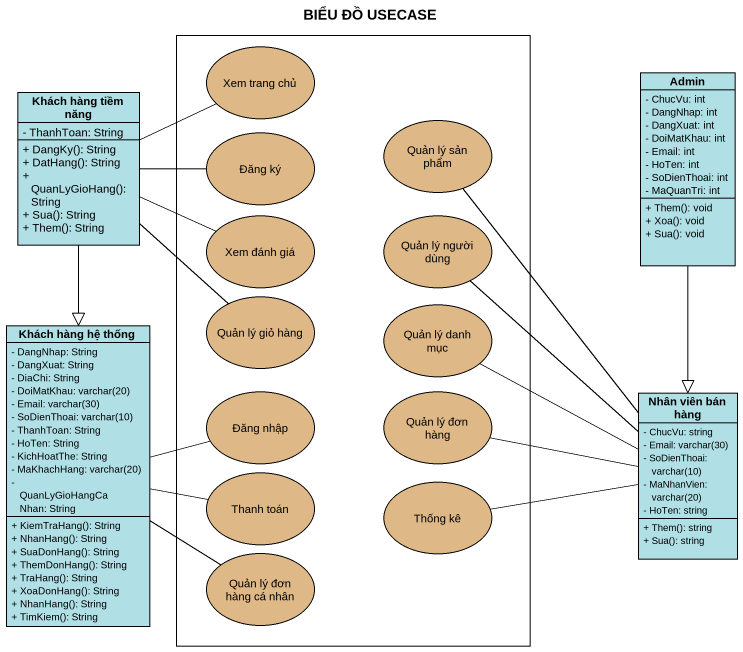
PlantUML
@startuml
title BIỂU ĐỒ USECASE
allowmixing
hide circle
hide empty members
skinparam classAttributeIconSize 0
rectangle " " as rectangle1 {
  usecase "Xem trang chủ" as Xem_trang_chủ #DEB887
  usecase "Quản lý sản phẩm" as Quản_lý_sản_phẩm #DEB887
  usecase "Đăng ký" as Đăng_ký #DEB887
  usecase "Xem đánh giá" as Xem_đánh_giá #DEB887
  usecase "Quản lý người dùng" as Quản_lý_người_dùng #DEB887
  usecase "Quản lý giỏ hàng" as Quản_lý_giỏ_hàng #DEB887
  usecase "Quản lý danh mục" as Quản_lý_danh_mục #DEB887
  usecase "Đăng nhập" as Đăng_nhập #DEB887
  usecase "Quản lý đơn hàng" as Quản_lý_đơn_hàng #DEB887
  usecase "Thanh toán" as Thanh_toán #DEB887
  usecase "Thống kê" as Thống_kê #DEB887
  usecase "Quản lý đơn hàng cá nhân" as Quản_lý_đơn_hàng_cá_nhân #DEB887
}
class Admin #B0E0E6 {
  - ChucVu: int
  - DangNhap: int
  - DangXuat: int
  - DoiMatKhau: int
  - Email: int
  - HoTen: int
  - SoDienThoai: int
  - MaQuanTri: int
  + Them(): void
  + Xoa(): void
  + Sua(): void
}
class "Khách hàng tiềm năng" as Khách_hàng_tiềm_năng #B0E0E6 {
  - ThanhToan: String
  + DangKy(): String
  + DatHang(): String
  + QuanLyGioHang(): String
  + Sua(): String
  + Them(): String
}
class "Khách hàng hệ thống" as Khách_hàng_hệ_thống #B0E0E6 {
  - DangNhap: String
  - DangXuat: String
  - DiaChi: String
  {field} - DoiMatKhau: varchar(20)
  {field} - Email: varchar(30)
  {field} - SoDienThoai: varchar(10)
  - ThanhToan: String
  - HoTen: String
  - KichHoatThe: String
  {field} - MaKhachHang: varchar(20)
  - QuanLyGioHangCaNhan: String
  + KiemTraHang(): String
  + NhanHang(): String
  + SuaDonHang(): String
  + ThemDonHang(): String
  + TraHang(): String
  + XoaDonHang(): String
  + NhanHang(): String
  + TimKiem(): String
}
class "Nhân viên bán hàng" as Nhân_viên_bán_hàng #B0E0E6 {
  - ChucVu: string
  {field} - Email: varchar(30)
  {field} - SoDienThoai: varchar(10)
  {field} - MaNhanVien: varchar(20)
  - HoTen: string
  + Them(): string
  + Sua(): string
}
Admin --|> Nhân_viên_bán_hàng
Khách_hàng_tiềm_năng -right- Xem_trang_chủ
Khách_hàng_tiềm_năng -right- Đăng_ký
Khách_hàng_tiềm_năng -right- Xem_đánh_giá
Khách_hàng_tiềm_năng -- Quản_lý_giỏ_hàng
Khách_hàng_tiềm_năng --|> Khách_hàng_hệ_thống
Khách_hàng_hệ_thống -right- Đăng_nhập
Khách_hàng_hệ_thống -right- Thanh_toán
Khách_hàng_hệ_thống -- Quản_lý_đơn_hàng_cá_nhân
Nhân_viên_bán_hàng -up- Quản_lý_sản_phẩm
Nhân_viên_bán_hàng -up- Quản_lý_người_dùng
Nhân_viên_bán_hàng -left- Quản_lý_danh_mục
Nhân_viên_bán_hàng -left- Quản_lý_đơn_hàng
Nhân_viên_bán_hàng -left- Thống_kê
@enduml
